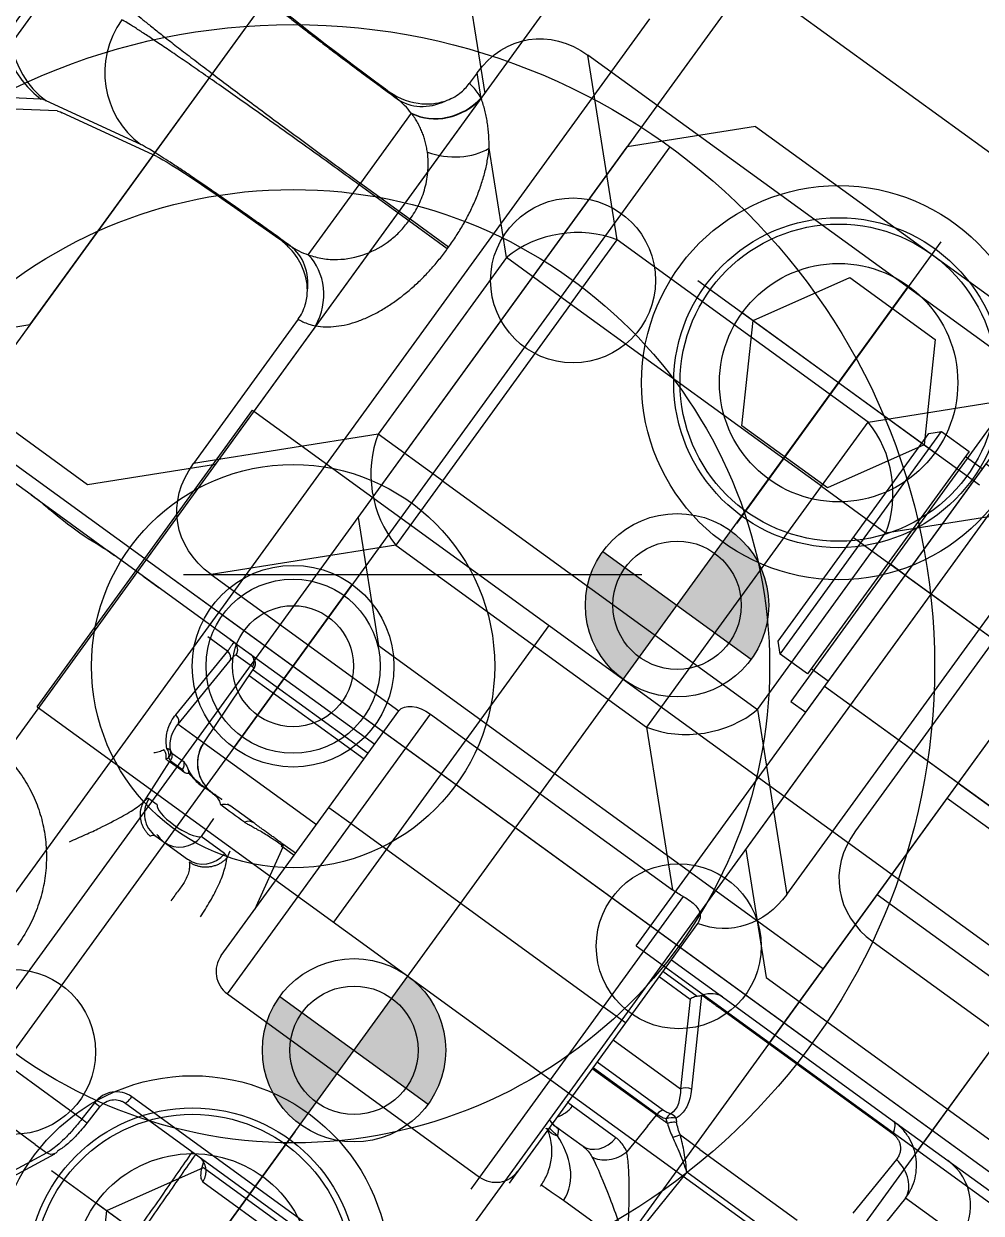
# Model space of a CAD drawing. Header units: millimetres. Extents: x 10462777 to 22643323, y 453826 to 1389191.
# Drawn here: x 11278932.3 to 11278984.5, y 585034.5 to 585099.3 of the extents above; entities that cross this region are included whole.
import ezdxf

# ---------------------------------------------------------------- set-up
doc = ezdxf.new("R2010")
doc.units = ezdxf.units.MM
doc.header["$LTSCALE"] = 200
doc.header["$MEASUREMENT"] = 0
for name, pattern in [('CENTER', [2, 1.25, -0.25, 0.25, -0.25]), ('HIDDEN', [3.75, 2.5, -1.25]), ('PHANTOM', [2.5, 1.25, -0.25, 0.25, -0.25, 0.25, -0.25])]:
    doc.linetypes.add(name, pattern=pattern)
doc.layers.get('0').update_dxf_attribs({"linetype": 'CONTINUOUS'})
for name, color, linetype in [('1', 1, 'CENTER'), ('1 Center', 1, 'CENTER'), ('5', 4, 'CONTINUOUS'), ('CENTER', 1, 'CONTINUOUS'), ('CL', 3, 'CONTINUOUS'), ('DR1501-002-005-002', 7, 'CONTINUOUS'), ('HL', 2, 'HIDDEN')]:
    doc.layers.add(name, color=color, linetype=linetype)
doc.layers.add('LAYOUT', color=8, linetype='CONTINUOUS', lineweight=25)

# ---------------------------------------------------------------- blocks, each defined once
blk = doc.blocks.new('A$C0CF62632')
at = {"layer": '1 Center', "ltscale": 0.5}
blk.add_line((0, 457.593), (981.751, 457.593), dxfattribs=at)
blk.add_line((0, 457.593), (981.751, 457.593), dxfattribs=at)
blk = doc.blocks.new('A$C321A0869')
at = {"layer": '1', "color": 155, "linetype": 'Continuous'}
for p, q in [((453, 326.035), (453, 299.695)), ((447.67, 325.365), (416.33, 325.365)), ((423.547, 318.148), (416.33, 325.365)), ((440.453, 318.148), (447.67, 325.365)), ((413.009, 320.026), (412, 321.035)), ((412, 321.035), (412, 320.312)), ((444.783, 313.818), (452, 321.035)), ((452, 294.695), (452, 321.035)), ((419.217, 313.818), (414.951, 318.084)), ((440.453, 318.148), (423.547, 318.148)), ((423.547, 313.818), (423.547, 318.148)), ((440.453, 313.818), (440.453, 318.148)), ((409.3, 317.322), (408.492, 317.371)), ((410.383, 317.147), (410.383, 312.423)), ((419.217, 313.818), (419.217, 301.912)), ((423.547, 313.818), (419.217, 313.818)), ((423.547, 313.818), (423.547, 301.912)), ((440.453, 313.818), (423.547, 313.818)), ((440.453, 301.912), (440.453, 313.818)), ((440.453, 313.818), (444.783, 313.818)), ((444.783, 301.912), (444.783, 313.818)), ((410.383, 312.423), (413.732, 312.423)), ((410.383, 312.306), (410.383, 312.423)), ((413.732, 312.306), (410.383, 312.306)), ((410.383, 307.583), (410.383, 312.306)), ((416.33, 312.423), (413.732, 312.423)), ((413.732, 312.306), (413.732, 312.423)), ((416.33, 312.306), (413.732, 312.306)), ((416.33, 312.306), (416.33, 312.423)), ((399.452, 307.089), (393.88, 305.985)), ((400.535, 307.076), (394.963, 305.973)), ((408.492, 307.358), (409.3, 307.407)), ((393.588, 305.896), (389.963, 303.48)), ((394.687, 305.888), (390.614, 303.174)), ((412, 304.417), (412, 294.695)), ((419.217, 301.912), (412, 294.695)), ((423.547, 301.912), (419.217, 301.912)), ((423.547, 301.912), (423.547, 297.582)), ((423.547, 301.912), (440.453, 301.912)), ((440.453, 301.912), (440.453, 297.582)), ((440.453, 301.912), (444.783, 301.912)), ((444.783, 301.912), (452, 294.695)), ((423.547, 297.582), (416.33, 290.365)), ((423.547, 297.582), (440.453, 297.582)), ((440.453, 297.582), (446.804, 291.231)), ((457.33, 295.365), (470, 295.365)), ((430.5, 283.854), (430.5, 291.231)), ((430.5, 291.231), (446.804, 291.231)), ((447.5, 291.277), (447.5, 283.854)), ((416.33, 290.365), (429, 290.365)), ((429, 283.854), (429, 290.365)), ((449, 290.542), (449, 283.854)), ((405.833, 288.109), (399.061, 288.109)), ((405.833, 288.109), (407.234, 288.109)), ((407.234, 288.109), (411.469, 288.109)), ((407.234, 288.109), (407.234, 288.042)), ((419.516, 288.109), (411.441, 288.109)), ((413.384, 288.109), (414.467, 288.109)), ((419.257, 288.109), (429, 288.109)), ((419.516, 288.109), (420.619, 288.109)), ((449, 288.109), (452.451, 288.109)), ((452.451, 288.109), (464.004, 288.109)), ((464.004, 288.109), (467.644, 288.109)), ((467.644, 288.109), (478.694, 288.109)), ((418.177, 287.52), (419.525, 287.52)), ((419.271, 283.045), (419.525, 287.52)), ((420.017, 287.624), (421.12, 287.624)), ((421.236, 287.583), (421.24, 287.58)), ((421.408, 282.707), (421.236, 287.583)), ((421.412, 282.706), (421.24, 287.58)), ((421.243, 287.509), (429, 287.509)), ((451.473, 287.517), (454.042, 283.045)), ((464.372, 287.52), (452.819, 287.52)), ((419.679, 282.707), (419.934, 287.182)), ((421.256, 287.124), (429, 287.124)), ((449, 287.333), (451.304, 287.333)), ((449, 286.977), (451.085, 286.977)), ((451.085, 286.977), (453.538, 282.707)), ((465.338, 286.514), (465.131, 282.736)), ((466.979, 285.091), (466.772, 281.313)), ((470.657, 285.091), (466.979, 285.091)), ((429, 283.854), (430.5, 283.854)), ((429, 273.868), (429, 283.854)), ((430.5, 272.37), (430.5, 283.854)), ((430.5, 283.854), (447.5, 283.854)), ((449, 283.854), (447.5, 283.854)), ((447.5, 283.854), (447.5, 272.37)), ((449, 283.854), (449, 273.868)), ((419.679, 282.707), (421.408, 282.707)), ((421.409, 282.706), (421.408, 282.707)), ((421.412, 282.707), (429, 282.707)), ((449, 282.707), (453.538, 282.707)), ((420.327, 281.225), (421.145, 281.225)), ((449, 281.225), (453.47, 281.225)), ((420.509, 280.837), (421.328, 280.837)), ((420.55, 279.995), (420.509, 280.765)), ((421.328, 280.765), (420.509, 280.765)), ((426.181, 280.765), (424.575, 280.765)), ((428.051, 280.765), (428.071, 280.765)), ((429, 280.765), (428.145, 280.765)), ((429, 280.618), (428.238, 280.618)), ((428.238, 280.618), (429, 276.956)), ((449, 280.837), (453.32, 280.837)), ((453.32, 280.765), (449, 280.765)), ((453.278, 279.995), (453.32, 280.765)), ((453.32, 280.765), (453.32, 280.837)), ((456.343, 280.651), (455.023, 280.651)), ((456.343, 280.651), (462.898, 280.651)), ((420.647, 278.201), (420.55, 279.995)), ((424.267, 279.664), (424.299, 278.473)), ((453.278, 279.995), (453.182, 278.201)), ((456.495, 279.228), (456.215, 274.025)), ((463.05, 279.228), (456.495, 279.228)), ((421.342, 278.473), (420.776, 278.473)), ((425.878, 278.473), (424.299, 278.473)), ((426.122, 278.369), (426.037, 278.78)), ((452.253, 278.473), (449.328, 278.473)), ((422.277, 277.043), (424.423, 277.043)), ((449.334, 277.043), (451.018, 277.043)), ((449, 273.868), (449, 273.055)), ((456.215, 274.025), (451.963, 274.025)), ((430.5, 272.37), (447.5, 272.37)), ((447.5, 272.37), (447.5, 271.553)), ((445.284, 264.77), (429.574, 264.77)), ((445.153, 264.267), (429.444, 264.267)), ((428.117, 263.314), (428.079, 262.187)), ((428.451, 262.167), (428.49, 263.297)), ((435.429, 263.296), (446.125, 263.296)), ((419.667, 262.187), (428.079, 262.187)), ((426.835, 259.573), (419.276, 259.573)), ((427.615, 259.573), (423.533, 251.104)), ((423.921, 251.321), (428.003, 259.79)), ((426.835, 259.573), (427.615, 259.573))]:
    blk.add_line(p, q, dxfattribs=at)
at = {"layer": '1', "color": 155, "linetype": 'Continuous', "extrusion": (0, 0, -1)}
for centre, major_axis, ratio, start_param, end_param in [((417.774, 319.591), (-4.564, 4.564), 0.774597, 5.624127, 6.942243), ((410.383, 317.714), (-10, 0), 0.034921, 4.902671, 6.108652), ((410.383, 307.016), (-10, 0), 0.034921, 0.174533, 1.380514), ((414.659, 305.851), (-20, 0), 0.034921, 0.05236, 0.174533), ((417.774, 296.138), (-4.564, -4.564), 0.774597, 5.624127, 6.942243), ((446.226, 296.138), (4.564, -4.564), 0.774597, 5.624127, 6.69383), ((430.5, 290.365), (-1.5, 0), 0.57735, 0, 1.570796), ((445.36, 297.004), (4.564, -4.564), 0.774597, 0.532108, 0.659058)]:
    blk.add_ellipse(centre, major_axis=major_axis, ratio=ratio, start_param=start_param, end_param=end_param, dxfattribs=at)
at = {"layer": '1', "color": 155, "linetype": 'Continuous'}
for centre, major_axis, ratio, start_param, end_param in [((410.383, 320.039), (-1.293, -2.707), 0.842338, 0.515826, 1.953307), ((410.41, 320.026), (-1.318, -2.695), 0.841234, 0.526655, 1.961147), ((409.3, 320.32), (0.181, 2.995), 0.86563, 3.211352, 4.21864), ((408.536, 320.367), (-3.459, 0.209), 0.86563, 2.185669, 2.647843), ((412.353, 318.084), (-2.58, -1.53), 0.662116, 1.196617, 2.41115), ((423.547, 313.818), (3.536, 3.536), 0.774597, 0.911738, 2.229854), ((440.453, 313.818), (3.536, -3.536), 0.774597, 0.911738, 2.229854), ((399.452, 311.986), (0.952, -4.807), 0.984226, 4.519881, 6.084617), ((393.588, 310.793), (2.717, -4.078), 0.998023, 4.125534, 5.694504), ((393.88, 310.882), (0.952, -4.807), 0.984226, 4.519881, 6.084617), ((410.384, 304.691), (-1.293, 2.707), 0.842338, 4.329876, 5.767357), ((409.3, 304.409), (-0.181, 2.995), 0.86563, 5.206138, 6.213425), ((408.536, 304.363), (3.459, 0.209), 0.86563, 0.493749, 0.955924), ((423.547, 301.912), (-3.536, 3.536), 0.774597, 0.911738, 2.229854), ((440.453, 301.912), (-3.536, -3.536), 0.774597, 0.911738, 2.229854), ((458.774, 301.138), (4.564, 4.564), 0.774597, 2.482535, 3.800651), ((419.516, 287.606), (0, 0.503), 0.996195, 4.747296, 6.283185), ((420.619, 287.606), (0, 0.503), 0.996195, 5.914524, 6.283185), ((420.619, 287.606), (0, 0.503), 0.996195, 4.747296, 5.914524), ((467.644, 285.091), (0, -3.018), 0.99863, 1.570784, 3.14158), ((419.433, 287.164), (-0.502, 0.029), 0.723747, 3.268175, 4.569326), ((420.735, 287.565), (0.29, 0.411), 0.994035, 5.358095, 6.283768), ((464.97, 285.091), (2.009, -0.111), 0.723624, 0.075903, 1.426412), ((419.179, 282.69), (-0.502, 0.029), 0.723749, 3.268154, 4.56932), ((453.95, 282.69), (0.436, 0.251), 0.607197, 1.034549, 2.335699), ((423.412, 282.777), (0, -2.012), 0.996195, 4.747296, 5.065945), ((423.412, 282.777), (0, -2.012), 0.996195, 5.065944, 6.283185), ((419.861, 280.915), (-0.463, 0.197), 0.726566, 3.672073, 4.821475), ((420.008, 280.837), (0, 0.503), 0.996195, 4.712389, 5.593444), ((420.827, 280.837), (0, 0.503), 0.996195, 4.712401, 5.593333), ((453.732, 280.837), (0, 0.503), 0.819151, 0.689748, 1.570363), ((454.187, 280.915), (0.366, 0.345), 0.494534, 0.904041, 2.05344), ((454.187, 280.915), (0.446, -0.233), 0.721382, 1.736803, 2.551453), ((422.663, 280.263), (0, -0.503), 0.520873, 2.778153, 3.14157), ((426.181, 280.262), (0, -0.503), 0.965926, 3.141597, 4.226877), ((454.931, 280.295), (-0.265, -0.428), 0.302761, 3.940602, 4.86145), ((422.277, 278.552), (0, 1.509), 0.996195, 1.623156, 3.141593), ((422.843, 278.552), (-1.508, -0.04), 0.287833, 0.091008, 2.868298), ((422.843, 278.552), (0, 1.509), 0.965917, 3.141572, 4.660025), ((424.423, 278.552), (0, -1.509), 0.965926, 0, 1.518436), ((448.093, 278.552), (0, 1.509), 0.819152, 3.965036, 4.660029), ((451.018, 278.552), (0, -1.509), 0.819152, 0, 1.518436), ((422.843, 278.552), (0, -1.509), 0.996195, 5.898765, 6.283159), ((430.5, 273.868), (-1.5, 0), 0.99863, 0, 1.570796), ((447.5, 273.868), (1.5, 0), 0.99863, 4.712389, 6.283185), ((447.361, 273.925), (0, -3.119), 0.99863, 1.570796, 1.590767), ((429.574, 263.261), (0, 1.509), 0.965926, 0, 1.53589), ((429.444, 264.77), (0, -0.503), 0.258819, 0, 1.570796), ((427.987, 263.314), (0.503, -0.017), 0.009033, 0.000147, 1.309149)]:
    blk.add_ellipse(centre, major_axis=major_axis, ratio=ratio, start_param=start_param, end_param=end_param, dxfattribs=at)
for points, knots in [([(411.496, 318.763), (411.672, 319.011), (411.81, 319.29), (411.964, 319.817), (412, 320.066), (412, 320.312)], [0, 0, 0, 0, 0.552655, 0.552655, 1, 1, 1, 1]), ([(410.383, 317.147), (410.206, 317.194), (409.853, 317.289), (409.484, 317.311), (409.3, 317.322)], [0, 0, 0, 0, 0.502129, 1, 1, 1, 1]), ([(410.383, 307.583), (410.638, 307.673), (411.134, 307.849), (412.009, 308.41), (412.896, 309.326), (413.475, 310.549), (413.701, 311.56), (413.722, 312.06), (413.732, 312.306)], [0, 0, 0, 0, 0.156847, 0.305112, 0.569831, 0.796267, 0.899476, 1, 1, 1, 1]), ([(409.3, 307.407), (409.484, 307.419), (409.853, 307.441), (410.206, 307.535), (410.383, 307.583)], [0, 0, 0, 0, 0.497924, 1, 1, 1, 1]), ([(410.383, 306.93), (410.029, 307.118), (409.635, 307.241), (408.993, 307.343), (408.741, 307.36), (408.492, 307.358)], [0, 0, 0, 0, 0.615225, 0.615225, 1, 1, 1, 1]), ([(412, 304.417), (412, 304.713), (411.948, 305.013), (411.764, 305.531), (411.643, 305.759), (411.496, 305.966)], [0, 0, 0, 0, 0.539306, 0.539306, 1, 1, 1, 1]), ([(447.5, 291.277), (447.65, 291.298), (447.802, 291.311), (448.091, 291.312), (448.23, 291.3), (448.47, 291.247), (448.574, 291.207), (448.748, 291.102), (448.818, 291.036), (448.948, 290.854), (448.989, 290.727), (448.999, 290.579), (449, 290.56), (449, 290.542)], [0, 0, 0, 0, 0.178306, 0.178306, 0.35731, 0.35731, 0.527973, 0.527973, 0.703096, 0.703096, 0.963951, 0.963951, 1, 1, 1, 1]), ([(411.441, 288.109), (410.872, 288.109), (410.212, 288.021), (408.778, 287.958), (408.011, 287.989), (407.234, 288.042)], [0, 0, 0, 0, 0.5, 0.5, 1, 1, 1, 1]), ([(452.451, 288.109), (452.449, 288.109), (452.448, 288.109), (452.277, 288.108), (452.106, 288.056), (451.783, 287.855), (451.625, 287.709), (451.476, 287.517)], [0, 0, 0, 0, 0.005429, 0.005429, 0.515048, 0.515048, 1, 1, 1, 1]), ([(466.936, 285.65), (466.933, 285.669), (466.899, 285.884), (466.72, 286.466), (466.275, 287.14), (465.663, 287.634), (465.146, 287.904), (464.585, 288.077), (464.198, 288.098), (464.004, 288.109)], [0, 0, 0, 0, 0.013938, 0.163268, 0.449205, 0.588319, 0.725977, 0.862491, 1, 1, 1, 1]), ([(421.142, 287.861), (421.133, 287.874), (421.098, 287.918), (421.056, 287.955), (421.022, 287.979)], [0, 0, 0, 0, 0.271542, 1, 1, 1, 1]), ([(421.24, 287.571), (421.24, 287.61), (421.23, 287.686), (421.196, 287.775), (421.168, 287.824), (421.159, 287.837)], [0, 0, 0, 0, 0.404619, 0.830219, 1, 1, 1, 1]), ([(451.304, 287.333), (451.344, 287.368), (451.379, 287.404), (451.435, 287.465), (451.457, 287.492), (451.476, 287.517)], [0, 0, 0, 0, 0.549708, 0.549708, 1, 1, 1, 1]), ([(422.706, 280.897), (422.512, 280.973), (422.163, 281.17), (421.759, 281.595), (421.601, 281.924), (421.548, 282.084)], [0, 0, 0, 0, 0.353564, 0.71257, 1, 1, 1, 1]), ([(420.197, 281.287), (420.227, 281.269), (420.288, 281.232), (420.314, 281.228), (420.327, 281.225)], [0, 0, 0, 0, 0.494881, 1, 1, 1, 1]), ([(421.145, 281.225), (421.178, 281.215), (421.252, 281.192), (421.458, 281.088), (421.575, 281.029)], [0, 0, 0, 0, 0.434739, 1, 1, 1, 1]), ([(421.886, 280.898), (421.872, 280.903), (421.756, 280.946), (421.66, 280.99), (421.575, 281.029)], [0, 0, 0, 0, 0.12055, 1, 1, 1, 1]), ([(421.706, 280.887), (421.689, 280.915), (421.663, 280.958), (421.616, 281.002), (421.589, 281.02), (421.575, 281.029)], [0, 0, 0, 0, 0.499512, 0.749689, 1, 1, 1, 1]), ([(453.47, 281.225), (453.537, 281.228), (453.671, 281.232), (453.831, 281.269), (453.91, 281.287)], [0, 0, 0, 0, 0.50513, 1, 1, 1, 1]), ([(420.332, 280.915), (420.377, 280.891), (420.461, 280.846), (420.494, 280.84), (420.509, 280.837)], [0, 0, 0, 0, 0.533553, 1, 1, 1, 1]), ([(421.707, 280.887), (421.709, 280.883), (421.71, 280.879), (421.713, 280.87), (421.713, 280.865), (421.713, 280.848), (421.707, 280.84), (421.674, 280.799), (421.628, 280.787), (421.546, 280.769), (421.507, 280.765), (421.472, 280.765)], [0, 0, 0, 0, 0.018857, 0.018857, 0.049052, 0.049052, 0.144374, 0.144374, 0.585047, 0.585047, 1, 1, 1, 1]), ([(422.662, 280.765), (422.49, 280.776), (422.219, 280.794), (421.968, 280.869), (421.886, 280.898)], [0, 0, 0, 0, 0.639682, 1, 1, 1, 1]), ([(424.029, 280.765), (424.027, 280.765), (423.982, 280.765), (423.894, 280.765), (423.76, 280.765), (423.619, 280.765), (423.474, 280.765), (423.331, 280.765), (423.179, 280.765), (423.015, 280.765), (422.841, 280.765), (422.723, 280.765), (422.662, 280.765)], [0, 0, 0, 0, 0.006692, 0.117059, 0.227427, 0.337794, 0.448162, 0.55853, 0.668897, 0.779265, 0.889632, 1, 1, 1, 1]), ([(424.145, 280.497), (424.113, 280.531), (424.054, 280.593), (423.91, 280.674), (423.739, 280.722), (423.469, 280.745), (423.237, 280.749), (422.981, 280.745), (422.837, 280.737), (422.756, 280.733)], [0, 0, 0, 0, 0.20054, 0.371942, 0.638926, 0.734281, 0.810374, 0.893484, 1, 1, 1, 1]), ([(424.575, 280.765), (424.544, 280.765), (424.488, 280.765), (424.431, 280.765), (424.408, 280.765)], [0, 0, 0, 0, 0.602214, 1, 1, 1, 1]), ([(428.106, 280.676), (427.994, 280.675), (427.771, 280.673), (427.276, 280.655), (426.797, 280.618), (426.398, 280.571), (426.129, 280.533), (425.91, 280.503), (425.805, 280.499), (425.751, 280.497)], [0, 0, 0, 0, 0.092065, 0.185053, 0.410432, 0.54567, 0.693153, 0.845073, 1, 1, 1, 1]), ([(428.051, 280.765), (428.062, 280.765), (428.073, 280.756), (428.091, 280.722), (428.099, 280.701), (428.106, 280.676)], [0, 0, 0, 0, 0.557964, 0.557964, 1, 1, 1, 1]), ([(428.071, 280.765), (428.081, 280.765), (428.092, 280.756), (428.113, 280.718), (428.122, 280.69), (428.133, 280.644), (428.136, 280.631), (428.139, 280.618)], [0, 0, 0, 0, 0.430361, 0.430361, 0.860722, 0.860722, 1, 1, 1, 1]), ([(453.32, 280.837), (453.396, 280.84), (453.559, 280.846), (453.759, 280.891), (453.866, 280.915)], [0, 0, 0, 0, 0.466386, 1, 1, 1, 1]), ([(454.063, 280.773), (454.176, 280.685), (454.39, 280.518), (454.644, 280.377), (454.763, 280.311)], [0, 0, 0, 0, 0.527488, 1, 1, 1, 1]), ([(456.495, 279.228), (456.347, 279.331), (456.054, 279.534), (455.603, 279.827), (455.171, 280.09), (454.893, 280.24), (454.763, 280.311)], [0, 0, 0, 0, 0.265464, 0.524378, 0.777365, 1, 1, 1, 1]), ([(456.495, 279.228), (456.248, 279.498), (455.774, 280.014), (455.265, 280.445), (455.023, 280.651)], [0, 0, 0, 0, 0.523186, 1, 1, 1, 1]), ([(426.843, 274.91), (426.832, 275.076), (426.809, 275.423), (426.749, 276.116), (426.632, 276.955), (426.429, 277.657), (426.249, 278.115), (426.163, 278.287), (426.122, 278.369)], [0, 0, 0, 0, 0.111457, 0.232976, 0.49952, 0.766141, 0.88796, 1, 1, 1, 1]), ([(418.642, 274.025), (418.808, 274.305), (419.122, 274.833), (419.64, 275.771), (420.132, 276.74), (420.462, 277.522), (420.607, 277.971), (420.634, 278.127), (420.647, 278.201)], [0, 0, 0, 0, 0.179427, 0.339597, 0.610463, 0.827078, 0.918356, 1, 1, 1, 1]), ([(451.814, 276.862), (452.083, 276.895), (452.4, 277.04), (452.92, 277.543), (453.106, 277.888), (453.182, 278.201)], [0, 0, 0, 0, 0.5, 0.5, 1, 1, 1, 1]), ([(456.215, 274.025), (456.021, 274.342), (455.696, 274.872), (455.08, 275.809), (454.428, 276.742), (453.807, 277.533), (453.411, 277.979), (453.251, 278.134), (453.182, 278.201)], [0, 0, 0, 0, 0.203706, 0.339961, 0.610912, 0.827442, 0.925494, 1, 1, 1, 1]), ([(422.015, 276.862), (422.031, 276.886), (422.086, 276.96), (422.152, 277.011), (422.203, 277.03), (422.21, 277.033)], [0, 0, 0, 0, 0.266034, 0.892454, 1, 1, 1, 1]), ([(451.018, 277.043), (451.103, 277.043), (451.312, 277.029), (451.579, 276.964), (451.756, 276.89), (451.814, 276.862)], [0, 0, 0, 0, 0.308299, 0.769163, 1, 1, 1, 1]), ([(424.584, 276.974), (424.626, 276.931), (424.709, 276.844), (424.841, 276.619), (424.95, 276.333), (425.024, 275.927), (425.029, 275.381), (425.013, 274.907), (425.005, 274.668)], [0, 0, 0, 0, 0.145108, 0.287883, 0.429214, 0.570087, 0.782848, 1, 1, 1, 1]), ([(448.882, 276.66), (448.88, 276.661), (448.874, 276.662), (448.867, 276.664), (448.862, 276.666)], [0, 0, 0, 0, 0.273966, 1, 1, 1, 1]), ([(448.918, 276.681), (449.022, 276.647), (449.178, 276.596), (449.421, 276.623), (449.549, 276.665), (449.612, 276.685)], [0, 0, 0, 0, 0.499505, 0.749779, 1, 1, 1, 1]), ([(450.475, 273.987), (450.469, 274.103), (450.456, 274.342), (450.362, 274.843), (450.115, 275.499), (449.718, 276.048), (449.3, 276.442), (449.05, 276.598), (448.918, 276.681)], [0, 0, 0, 0, 0.088758, 0.182628, 0.39625, 0.663972, 0.822742, 1, 1, 1, 1]), ([(449.612, 276.685), (449.414, 276.706), (449.211, 276.728), (449.024, 276.784), (449.021, 276.785)], [0, 0, 0, 0, 0.981903, 1, 1, 1, 1]), ([(449.612, 276.685), (449.588, 276.761), (449.551, 276.876), (449.495, 276.971), (449.457, 277.001), (449.437, 277.016)], [0, 0, 0, 0, 0.494196, 0.745564, 1, 1, 1, 1]), ([(451.963, 274.025), (451.942, 274.64), (451.644, 275.231), (450.771, 276.136), (450.209, 276.465), (449.612, 276.685)], [0, 0, 0, 0, 0.5, 0.5, 1, 1, 1, 1]), ([(451.814, 276.862), (452.369, 276.595), (453.155, 276.114), (454.694, 275.109), (455.474, 274.566), (456.215, 274.025)], [0, 0, 0, 0, 0.5, 0.5, 1, 1, 1, 1]), ([(451.963, 274.025), (451.582, 274.017), (451.194, 274.009), (450.646, 273.994), (450.495, 273.989), (450.475, 273.987)], [0, 0, 0, 0, 0.5, 0.5, 1, 1, 1, 1]), ([(428.49, 263.297), (428.493, 263.374), (428.52, 263.569), (428.654, 263.867), (428.915, 264.125), (429.126, 264.216), (429.244, 264.243)], [0, 0, 0, 0, 0.170089, 0.443035, 0.721941, 1, 1, 1, 1]), ([(434.134, 258.457), (434.113, 259.488), (434.074, 261.435), (434.036, 263.362), (434.018, 264.27)], [0, 0, 0, 0, 0.526385, 1, 1, 1, 1]), ([(434.369, 258.44), (434.347, 259.47), (434.304, 261.423), (434.263, 263.356), (434.243, 264.27)], [0, 0, 0, 0, 0.524797, 1, 1, 1, 1]), ([(434.788, 264.288), (434.846, 264.09), (434.972, 263.752), (435.191, 263.376), (435.346, 263.324), (435.429, 263.296)], [0, 0, 0, 0, 0.32514, 0.633602, 1, 1, 1, 1]), ([(428.079, 262.187), (428.067, 261.926), (428.043, 261.429), (427.954, 260.766), (427.847, 260.243), (427.733, 259.847), (427.652, 259.66), (427.615, 259.573)], [0, 0, 0, 0, 0.247537, 0.471303, 0.671323, 0.847544, 1, 1, 1, 1])]:
    blk.add_open_spline(points, degree=3, knots=knots, dxfattribs=at)
for points, degree in [([(412.982, 320.039), (412.859, 320.098), (412.621, 320.191), (412.313, 320.271), (412.103, 320.303), (412, 320.312)], 3), ([(413.009, 320.026), (413.004, 320.028), (412.995, 320.033), (412.986, 320.037), (412.982, 320.039)], 3), ([(414.951, 318.084), (414.876, 318.19), (414.725, 318.393), (414.498, 318.675), (414.268, 318.938), (414.033, 319.183), (413.792, 319.413), (413.543, 319.631), (413.283, 319.835), (413.101, 319.964), (413.009, 320.026)], 3), ([(416.33, 312.423), (416.33, 312.67), (416.317, 313.166), (416.255, 313.922), (416.149, 314.676), (415.998, 315.417), (415.804, 316.134), (415.567, 316.822), (415.285, 317.478), (415.067, 317.887), (414.951, 318.084)], 3), ([(399.452, 317.641), (399.512, 317.629), (399.662, 317.606), (399.98, 317.571), (400.388, 317.538), (400.881, 317.507), (401.456, 317.477), (402.108, 317.449), (402.831, 317.423), (403.619, 317.4), (404.465, 317.379), (405.362, 317.362), (406.302, 317.347), (407.276, 317.335), (408.279, 317.327), (408.957, 317.323), (409.3, 317.322)], 3), ([(408.492, 317.371), (409.142, 317.367), (409.796, 317.488), (410.383, 317.8)], 3), ([(410.411, 317.139), (410.406, 317.14), (410.397, 317.143), (410.388, 317.146), (410.383, 317.147)], 3), ([(412.353, 315.934), (412.281, 316.009), (412.137, 316.151), (411.917, 316.342), (411.691, 316.514), (411.458, 316.669), (411.215, 316.809), (410.962, 316.935), (410.695, 317.045), (410.507, 317.11), (410.411, 317.139)], 3), ([(413.732, 312.423), (413.732, 312.576), (413.719, 312.884), (413.657, 313.353), (413.55, 313.821), (413.4, 314.28), (413.206, 314.725), (412.969, 315.152), (412.687, 315.559), (412.469, 315.813), (412.353, 315.934)], 3), ([(394.627, 312.744), (394.713, 312.732), (394.931, 312.708), (395.392, 312.674), (395.982, 312.641), (396.698, 312.609), (397.532, 312.579), (398.477, 312.551), (399.525, 312.526), (400.667, 312.502), (401.893, 312.482), (403.193, 312.464), (404.555, 312.449), (405.968, 312.438), (407.418, 312.43), (408.894, 312.425), (409.887, 312.423), (410.383, 312.423)], 3), ([(410.383, 312.306), (409.887, 312.306), (408.894, 312.305), (407.418, 312.3), (405.968, 312.292), (404.555, 312.28), (403.193, 312.265), (401.893, 312.248), (400.667, 312.227), (399.525, 312.204), (398.477, 312.178), (397.532, 312.15), (396.698, 312.12), (395.982, 312.089), (395.392, 312.056), (394.931, 312.021), (394.713, 311.998), (394.627, 311.986)], 3), ([(412.982, 304.69), (413.144, 304.768), (413.459, 304.952), (413.909, 305.312), (414.327, 305.747), (414.71, 306.249), (415.055, 306.807), (415.359, 307.412), (415.621, 308.052), (415.841, 308.721), (416.022, 309.417), (416.162, 310.134), (416.26, 310.862), (416.318, 311.591), (416.33, 312.069), (416.33, 312.306)], 3), ([(409.3, 307.407), (408.957, 307.406), (408.279, 307.403), (407.276, 307.394), (406.302, 307.383), (405.362, 307.368), (404.465, 307.35), (403.619, 307.33), (402.831, 307.306), (402.108, 307.281), (401.456, 307.253), (400.881, 307.223), (400.388, 307.191), (399.98, 307.158), (399.662, 307.124), (399.512, 307.101), (399.452, 307.089)], 3), ([(393.88, 305.985), (393.83, 305.975), (393.742, 305.956), (393.645, 305.926), (393.603, 305.906), (393.588, 305.896)], 3), ([(412, 304.417), (412.093, 304.426), (412.289, 304.454), (412.613, 304.536), (412.855, 304.63), (412.982, 304.69)], 3), ([(407.234, 288.042), (407.063, 288.053), (406.732, 288.076), (406.263, 288.102), (405.973, 288.109), (405.833, 288.109)], 3), ([(419.525, 287.52), (419.524, 287.593), (419.521, 287.729), (419.517, 287.895), (419.516, 288.017), (419.515, 288.092), (419.516, 288.109), (419.516, 288.109)], 3), ([(421.053, 287.956), (420.799, 288.075)], 1), ([(464.372, 287.52), (464.276, 287.892), (464.14, 288.109), (464.004, 288.109)], 3), ([(419.934, 287.182), (419.937, 287.237), (419.944, 287.338), (419.959, 287.463), (419.976, 287.555), (419.995, 287.611), (420.01, 287.624), (420.017, 287.624)], 3), ([(421.12, 287.624), (421.131, 287.624), (421.155, 287.621), (421.193, 287.609), (421.221, 287.593), (421.236, 287.583)], 3), ([(452.819, 287.52), (451.475, 287.518)], 1), ([(464.372, 287.52), (464.433, 287.52), (464.551, 287.51), (464.723, 287.463), (464.883, 287.387), (465.033, 287.278), (465.166, 287.132), (465.268, 286.954), (465.333, 286.748), (465.342, 286.595), (465.338, 286.514)], 3), ([(451.085, 286.977), (451.097, 287.021), (451.129, 287.109), (451.204, 287.232), (451.269, 287.302), (451.304, 287.333)], 3), ([(466.979, 285.091), (466.972, 285.278), (466.964, 285.466), (466.936, 285.65)], 3), ([(419.953, 281.27), (419.868, 281.352), (419.711, 281.528), (419.512, 281.842), (419.364, 282.199), (419.274, 282.599), (419.262, 282.892), (419.271, 283.045)], 3), ([(454.042, 283.045), (454.13, 282.892), (454.27, 282.599), (454.387, 282.199), (454.423, 281.842), (454.387, 281.528), (454.321, 281.352), (454.279, 281.27)], 3), ([(420.197, 281.287), (419.758, 281.716), (419.642, 282.238), (419.679, 282.707)], 3), ([(421.548, 282.084), (421.39, 282.375), (421.412, 282.723)], 2), ([(453.538, 282.707), (453.878, 282.238), (454.093, 281.716), (453.91, 281.287)], 3), ([(419.875, 281.11), (419.834, 281.029), (419.739, 280.87), (419.607, 280.721), (419.53, 280.651)], 3), ([(419.875, 281.11), (419.916, 281.095), (419.996, 281.055), (420.102, 280.975), (420.186, 280.878), (420.223, 280.808), (420.236, 280.773)], 3), ([(420.332, 280.915), (420.344, 281.056), (420.293, 281.196), (420.197, 281.287)], 3), ([(453.91, 281.287), (453.856, 281.196), (453.84, 281.056), (453.866, 280.915)], 3), ([(454.063, 280.773), (454.087, 280.808), (454.14, 280.878), (454.235, 280.975), (454.338, 281.055), (454.406, 281.095), (454.44, 281.11)], 3), ([(454.279, 281.27), (454.303, 281.245), (454.353, 281.193), (454.41, 281.138), (454.44, 281.11)], 3), ([(455.023, 280.651), (454.919, 280.715), (454.717, 280.856), (454.53, 281.021), (454.44, 281.11)], 3), ([(420.246, 280.765), (420.261, 280.79), (420.292, 280.839), (420.319, 280.889), (420.332, 280.915)], 3), ([(421.328, 280.837), (421.349, 280.837), (421.399, 280.809), (421.472, 280.765)], 3), ([(421.328, 280.765), (421.338, 280.765), (421.372, 280.765), (421.433, 280.765), (421.472, 280.765)], 3), ([(421.706, 280.887), (421.801, 280.86), (421.924, 280.826), (422.062, 280.797)], 3), ([(422.062, 280.797), (422.271, 280.752), (422.516, 280.718), (422.756, 280.733)], 3), ([(424.145, 280.497), (424.223, 280.65), (424.408, 280.765), (424.575, 280.765)], 3), ([(425.751, 280.497), (425.216, 280.497), (424.681, 280.497), (424.146, 280.497)], 3), ([(428.051, 280.765), (427.981, 280.765), (427.838, 280.765), (427.608, 280.765), (427.368, 280.765), (427.125, 280.765), (426.889, 280.765), (426.669, 280.765), (426.475, 280.765), (426.314, 280.765), (426.223, 280.765), (426.181, 280.765)], 3), ([(428.145, 280.765), (428.133, 280.765), (428.108, 280.765), (428.083, 280.765), (428.071, 280.765)], 3), ([(428.238, 280.618), (428.205, 280.618), (428.172, 280.618), (428.139, 280.618)], 3), ([(453.866, 280.915), (453.893, 280.891), (453.949, 280.842), (454.012, 280.791), (454.045, 280.765)], 3), ([(454.063, 280.773), (454.062, 280.77), (454.058, 280.767), (454.051, 280.766), (454.047, 280.765), (454.045, 280.765)], 3), ([(420.776, 278.473), (420.759, 278.473), (420.728, 278.453), (420.684, 278.36), (420.659, 278.26), (420.647, 278.201)], 3), ([(425.878, 278.473), (425.906, 278.473), (425.962, 278.465), (426.043, 278.431), (426.096, 278.392), (426.122, 278.369)], 3), ([(449.328, 278.473), (449.2, 278.473), (449.072, 278.488), (448.951, 278.524)], 3), ([(453.182, 278.201), (453.085, 278.26), (452.887, 278.36), (452.574, 278.453), (452.361, 278.473), (452.253, 278.473)], 3), ([(422.22, 277.031), (422.004, 277.068)], 1), ([(422.21, 277.033), (422.232, 277.04), (422.254, 277.043), (422.277, 277.043)], 3), ([(424.678, 277.067), (424.453, 277.039)], 1), ([(448.997, 277.074), (448.809, 277.128)], 1), ([(449.394, 277.034), (449.215, 277.034), (449.026, 277.064), (448.839, 277.123)], 3), ([(449.437, 277.016), (449.257, 277.016), (449.065, 277.046), (448.878, 277.106)], 3), ([(449.394, 277.034), (449.374, 277.04), (449.354, 277.043), (449.334, 277.043)], 3), ([(449.437, 277.016), (449.424, 277.024), (449.41, 277.03), (449.394, 277.034)], 3), ([(451.23, 277.066), (451.218, 277.031)], 1), ([(448.918, 276.681), (448.922, 276.665), (448.926, 276.649), (448.882, 276.66)], 3), ([(411.998, 275.853), (412.365, 275.847), (413.092, 275.784), (414.17, 275.528), (415.199, 275.118), (416.163, 274.561), (417.042, 273.868), (417.817, 273.054), (418.474, 272.134), (419, 271.127), (419.382, 270.054), (419.615, 268.931), (419.667, 268.176), (419.667, 267.795)], 3), ([(429.244, 264.243), (429.337, 264.285), (429.444, 264.267)], 2), ([(428.434, 262.169), (428.429, 262.022), (428.413, 261.732), (428.369, 261.305), (428.307, 260.905), (428.23, 260.544), (428.138, 260.231), (428.071, 260.065), (428.035, 259.991)], 3), ([(427.999, 259.793), (427.931, 259.663), (427.785, 259.571), (427.615, 259.573)], 3), ([(428.035, 259.991), (428.044, 259.92), (428.03, 259.853), (427.999, 259.793)], 3)]:
    blk.add_open_spline(points, degree=degree, dxfattribs=at)
for points, weights in [([(419.953, 281.27), (420.059, 281.321), (420.145, 281.325), (420.197, 281.287)], [1.00675848484, 0.983767637878, 1.01943406282, 1.11375775968]), ([(420.246, 280.765), (420.39, 280.765), (420.479, 280.765), (420.509, 280.765)], [1, 0.990254824948, 0.990254824948, 1]), ([(428.238, 280.618), (428.213, 280.714), (428.18, 280.765), (428.145, 280.765)], [1.03957395429, 0.986813008532, 0.986808682259, 1.03956097547]), ([(453.32, 280.765), (453.518, 280.765), (453.763, 280.765), (454.045, 280.765)], [1, 0.990254695545, 0.990254695545, 1]), ([(426.122, 278.369), (426.033, 277.539), (425.403, 276.972), (424.584, 276.974)], [1.1503536321, 0.943884990531, 0.950061527644, 1.16888324344]), ([(422.015, 276.862), (421.248, 276.943), (420.707, 277.473), (420.647, 278.201)], [1.13411639045, 0.955295208796, 0.955294536519, 1.13411437362]), ([(435.429, 263.296), (435.41, 263.869), (435.012, 264.267), (434.458, 264.267)], [1.16325473224, 0.945590081673, 0.945581756238, 1.16322975594]), ([(428.434, 262.169), (428.511, 262.169), (428.363, 262.176), (428.079, 262.187)], [1.1715583866, 0.942808739077, 0.942813871248, 1.17157378311])]:
    blk.add_rational_spline(points, weights, degree=3, dxfattribs=at)
blk = doc.blocks.new('A$C3D036A4C')
at = {"layer": 'DR1501-002-005-002'}
h = blk.add_hatch(color=256, dxfattribs=at)
h.dxf.hatch_style = 1
h.paths.add_polyline_path([(20, 65), (20, 63.5, -0.414214), (23.5, 60), (25, 60, 0.414214)])
h.paths.add_polyline_path([(20, 63.5), (20, 60), (23.5, 60, 0.414214)], flags=17)
h.paths.add_polyline_path([(20, 60), (16.5, 60, 0.414214), (20, 56.5)], flags=17)
h.paths.add_polyline_path([(16.5, 60), (15, 60, 0.414214), (20, 55), (20, 56.5, -0.414214)])
h = blk.add_hatch(color=256, dxfattribs=at)
h.dxf.hatch_style = 1
h.paths.add_polyline_path([(20, 35), (20, 33.5, -0.414214), (23.5, 30), (25, 30, 0.414214)])
h.paths.add_polyline_path([(20, 33.5), (20, 30), (23.5, 30, 0.414214)], flags=17)
h.paths.add_polyline_path([(20, 30), (16.5, 30, 0.414214), (20, 26.5)], flags=17)
h.paths.add_polyline_path([(16.5, 30), (15, 30, 0.414214), (20, 25), (20, 26.5, -0.414214)])
at = {"layer": 'CL'}
for p, q in [((20, 8.5), (20, 81.5)), ((13.5, 75), (26.5, 75)), ((85, 26), (85, 64)), ((15, 60), (25, 60)), ((0, 45), (100, 45)), ((15, 30), (25, 30)), ((13.5, 15), (26.5, 15))]:
    blk.add_line(p, q, dxfattribs=at)
at = {"layer": 'DR1501-002-005-002'}
for p, q in [((5, 90), (95, 90)), ((0, 5), (0, 85)), ((100, 5), (100, 85)), ((60, 26), (60, 64)), ((60, 35), (100, 35)), ((60, 26), (100, 26)), ((100, 5), (95, 0)), ((5, 0), (95, 0))]:
    blk.add_line(p, q, dxfattribs=at)
for centre, radius in [((20, 75), 6.5), ((20, 60), 3.5), ((20, 30), 3.5), ((20, 15), 6.5)]:
    blk.add_circle(centre, radius, dxfattribs=at)
at = {"layer": 'HL'}
blk.add_line((77.5, 35), (77.5, 26), dxfattribs=at)
for centre in [(20, 60), (20, 30)]:
    blk.add_circle(centre, 5, dxfattribs=at)
blk = doc.blocks.new('A$C148D47CC')
at = {"layer": '5'}
blk.add_line((82.5, 0), (82.5, 20), dxfattribs=at)
at = {"layer": 'CL'}
for p, q in [((10, 4.5), (10, 15.5)), ((0, 10), (175, 10))]:
    blk.add_line(p, q, dxfattribs=at)
at = {"layer": 'DR1501-002-005-002'}
for p, q in [((0, 0), (0, 20)), ((0, 20), (175, 20)), ((20, 0), (20, 20)), ((75, 0), (75, 20)), ((0, 0), (175, 0))]:
    blk.add_line(p, q, dxfattribs=at)
blk.add_circle((10, 10), 3.3, dxfattribs=at)
at = {"layer": 'HL'}
blk.add_line((81.5, 0), (81.5, 20), dxfattribs=at)
blk.add_circle((10, 10), 5.5, dxfattribs=at)
blk = doc.blocks.new('A$C69DB7109')
at = {"layer": '5'}
blk.add_line((7.5, -55), (7.5, -35), dxfattribs=at)
at = {"layer": 'CL'}
blk.add_line((-10, -45), (130, -45), dxfattribs=at)
at = {"layer": 'DR1501-002-005-002'}
for p, q in [((0, -55), (0, -35)), ((-5, -55), (30, -55)), ((-5, -85), (-5, -55)), ((0, -90), (-5, -85)), ((0, -90), (125, -90))]:
    blk.add_line(p, q, dxfattribs=at)
at = {"layer": 'HL'}
blk.add_line((6.5, -55), (6.5, -35), dxfattribs=at)
blk = doc.blocks.new('A$C46232C3D')
at = {"layer": 'CENTER'}
for p, q in [((3.5, 7.5), (2.35, 7.5)), ((41.5, 7.5), (42.65, 7.5))]:
    blk.add_line(p, q, dxfattribs=at)
at = {"layer": 'CL'}
for p, q in [((22.5, 15), (22.5, 0)), ((0, 7.5), (45, 7.5))]:
    blk.add_line(p, q, dxfattribs=at)
at = {"layer": 'DR1501-002-005-002'}
for p, q in [((0.5, 15), (0, 14.5)), ((2.35, 15), (0.5, 15)), ((0.5, 15), (0.5, 0)), ((2.35, 0), (2.35, 15)), ((41.5, 15), (3.5, 15)), ((3.5, 15), (3.5, 0)), ((3.5, 15), (3.5, 0)), ((41.5, 15), (41.5, 0)), ((41.5, 15), (41.5, 0)), ((44.5, 15), (42.65, 15)), ((42.65, 0), (42.65, 15)), ((45, 14.5), (44.5, 15)), ((44.5, 0), (44.5, 15)), ((0, 14.5), (0, 0.5)), ((3.5, 14.65), (2.35, 14.65)), ((41.5, 14.65), (42.65, 14.65)), ((45, 0.5), (45, 14.5)), ((0, 0.5), (0.5, 0)), ((3.5, 0.35), (2.35, 0.35)), ((41.5, 0.35), (42.65, 0.35)), ((44.5, 0), (45, 0.5)), ((0.5, 0), (2.35, 0)), ((3.5, 0), (41.5, 0)), ((42.65, 0), (44.5, 0))]:
    blk.add_line(p, q, dxfattribs=at)
blk = doc.blocks.new('A$C212748E0')
at = {"layer": 'CENTER'}
blk.add_line((9.25, 1), (9.25, 0), dxfattribs=at)
at = {"layer": 'DR1501-002-005-002'}
for p, q in [((0, 1), (19.823, 1)), ((0, 0), (0, 1)), ((2.1, 1), (2.1, 0)), ((16.4, 1), (16.4, 0)), ((19.823, 1), (19.823, 0)), ((19.823, 0), (0, 0))]:
    blk.add_line(p, q, dxfattribs=at)
blk = doc.blocks.new('A$C1D410D33')
at = {"layer": 'DR1501-002-005-002', "rotation": 90}
blk.add_blockref('A$C46232C3D', (16.75, 0), dxfattribs=at)
at = {"layer": 'DR1501-002-005-002'}
for p in [(0, 41.5), (0, 2.5)]:
    blk.add_blockref('A$C212748E0', p, dxfattribs=at)
blk = doc.blocks.new('A$C4F800965')
at = {"layer": 'CL'}
for p, q in [((35, 70), (35, 0)), ((0, 35), (70, 35))]:
    blk.add_line(p, q, dxfattribs=at)
blk.add_circle((35, 35), 26, dxfattribs=at)
at = {"layer": 'DR1501-002-005-002'}
for centre, radius in [((35, 35), 35), ((35, 61), 4.5), ((61, 35), 4.5), ((35, 9), 4.5)]:
    blk.add_circle(centre, radius, dxfattribs=at)
at = {"layer": 'HL'}
for radius in [11, 4.75]:
    blk.add_circle((35, 35), radius, dxfattribs=at)
blk = doc.blocks.new('A$C59BF75ED')
at = {"layer": 'CENTER'}
for p, q in [((50, 84.5), (50, 65.5)), ((40.5, 75), (59.5, 75)), ((50, 24.5), (50, 5.5)), ((40.5, 15), (59.5, 15))]:
    blk.add_line(p, q, dxfattribs=at)
at = {"layer": 'CL'}
blk.add_line((30, 45), (230, 45), dxfattribs=at)
at = {"layer": 'DR1501-002-005-002'}
for points in [[(52.887, 70), (47.113, 70), (44.226, 75), (47.113, 80), (52.887, 80), (55.773, 75), (52.887, 70)], [(52.887, 10), (47.113, 10), (44.226, 15), (47.113, 20), (52.887, 20), (55.773, 15), (52.887, 10)]]:
    blk.add_lwpolyline(points, dxfattribs=at)
for centre, radius in [((50, 75), 10.75), ((50, 75), 9), ((50, 75), 8.65), ((50, 15), 10.75), ((50, 15), 9), ((50, 15), 8.65)]:
    blk.add_circle(centre, radius, dxfattribs=at)
for name, p in [('A$C3D036A4C', (30, 0)), ('A$C69DB7109', (100, 90)), ('A$C4F800965', (0, 10)), ('A$C1D410D33', (105.75, 22.5)), ('A$C148D47CC', (25, 35))]:
    blk.add_blockref(name, p, dxfattribs=at)
blk = doc.blocks.new('A$C01323151')
at = {"layer": 'DR1501-002-005-002', "rotation": 90.00000000000004}
blk.add_blockref('A$C59BF75ED', (444.4, 152.367), dxfattribs=at)
at = {"layer": 'DR1501-002-005-002', "xscale": -1, "rotation": 270}
blk.add_blockref('A$C59BF75ED', (480.15, 152.367), dxfattribs=at)
blk = doc.blocks.new('A$C6B1410A9')
at = {"layer": 'DR1501-002-005-002', "xscale": -1, "rotation": 270}
blk.add_blockref('A$C59BF75ED', (435.06, 152.004), dxfattribs=at)
at = {"layer": 'DR1501-002-005-002', "rotation": 90.00000000000004}
blk.add_blockref('A$C59BF75ED', (414.4, 149.992), dxfattribs=at)
blk = doc.blocks.new('A$C256B494F')
at = {"layer": 'DR1501-002-005-002'}
blk.add_blockref('A$C59BF75ED', (475.786, 197.943, -10.028), dxfattribs=at)
blk = doc.blocks.new('A$C1F8A417F')
at = {"ltscale": 10}
for name, p in [('A$C256B494F', (1576.882, 789.024, 10.028)), ('A$C6B1410A9', (1650.716, 788.607)), ('A$C01323151', (1633.375, 786.022))]:
    blk.add_blockref(name, p, dxfattribs=at)
at = {"layer": 'DR1501-002-005-002'}
blk.add_blockref('A$C321A0869', (1664.775, 743.024), dxfattribs=at)
blk = doc.blocks.new('A$C7DA30AB0')
at = {"layer": 'LAYOUT', "color": 6, "linetype": 'PHANTOM'}
blk.add_circle((3030.448, 3025.987, 0), 2693.021, dxfattribs=at)

msp = doc.modelspace()

# ---------------------------------------------------------------- block references
at = {"ltscale": 10, "rotation": 180}
msp.add_blockref('A$C0CF62632', (11279116.00281, 585526.88814, 0), dxfattribs=at)

# ---------------------------------------------------------------- next in the draw order: block references
at = {"ltscale": 10, "rotation": 324.019764306913}
msp.add_blockref('A$C1F8A417F', (11276651.31599, 585455.73383, 0), dxfattribs=at)

# ---------------------------------------------------------------- next in the draw order: block references
at = {"ltscale": 10}
msp.add_blockref('A$C7DA30AB0', (11276684.40366, 580408.4363, 0), dxfattribs=at)

doc.saveas('drawing.dxf')
